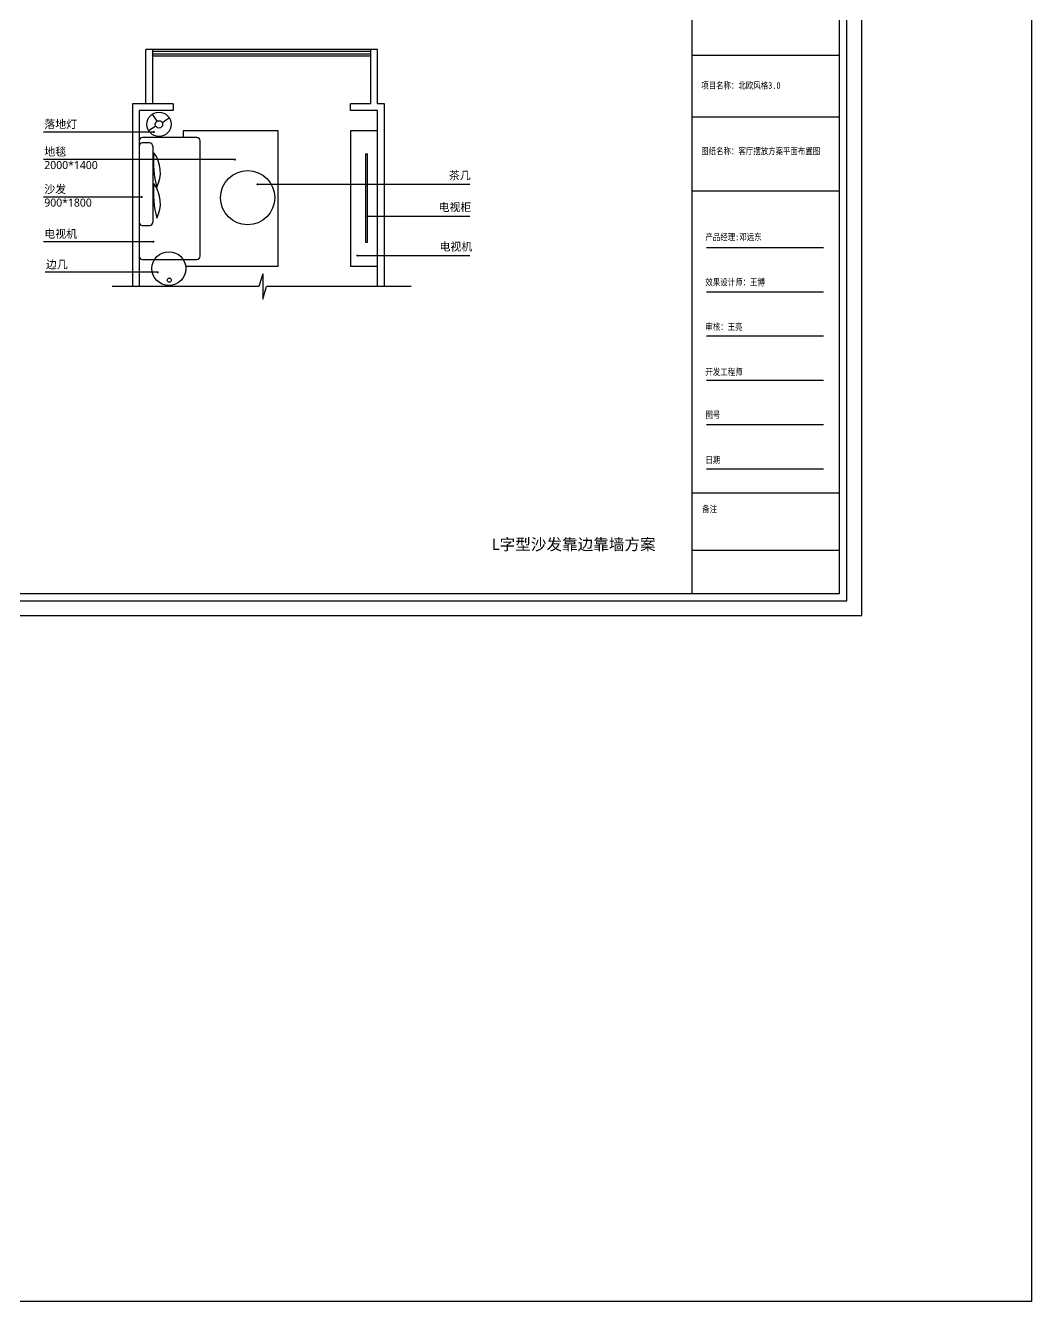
# Model space of a CAD drawing. Extents: x 96704 to 336282, y 34580 to 122302.
# Drawn here: x 321433 to 336282, y 71964 to 90798 of the extents above; entities that cross this region are included whole.
import ezdxf

# ---------------------------------------------------------------- set-up
doc = ezdxf.new("R2010")
doc.units = 0
doc.header["$LTSCALE"] = 1000
doc.header["$MEASUREMENT"] = 0
for name, color, linetype in [('PM-家具', 146, 'Continuous'), ('PUB_DIM', 3, 'Continuous'), ('PUB_TEXT', 7, 'Continuous'), ('WINDOW', 4, 'Continuous')]:
    doc.layers.add(name, color=color, linetype=linetype)
doc.styles.add('_TCH_DIM', font='SIMPLEX', dxfattribs={"bigfont": 'GBCBIG'})
doc.styles.get("Standard").update_dxf_attribs({"font": 'gbenor.shx', "bigfont": 'gbcbig.shx'})
doc.styles.add('WJ', font='', dxfattribs={"width": 0.8, "height": 135})
doc.styles.get('WJ').set_extended_font_data('FangSong_GB2312')
doc.dimstyles.new('ISO-25', dxfattribs={"dimtxt": 2.5, "dimasz": 2.5, "dimexe": 1.25, "dimexo": 0.625, "dimtad": 1, "dimtxsty": 'Standard', "dimcen": 2.5, "dimadec": 0, "dimazin": 0, "dimtfac": 1, "dimtmove": 0, "dimatfit": 3, "dimfxl": 1, "dimarcsym": 0})

# ---------------------------------------------------------------- blocks, each defined once
blk = doc.blocks.new('sofa1800')
at = {"layer": 'PM-家具'}
for p, q in [((322962, 89878), (322962, 88178)), ((323812, 89928), (323012, 89928)), ((323112, 89848), (323012, 89848)), ((323862, 88178), (323862, 89878)), ((322962, 89798), (322962, 88678)), ((323162, 89798), (323162, 88678)), ((323012, 88628), (323112, 88628)), ((323012, 88128), (323812, 88128))]:
    blk.add_line(p, q, dxfattribs=at)
for points in [[(323178, 89704, 0.095562), (323222, 89194, 0.287875)], [(323178, 89247, 0.095562), (323222, 88737, 0.287875)]]:
    blk.add_lwpolyline(points, format="xyb", close=True, dxfattribs=at)
for centre, start, end in [((323012, 89878), 90, 180), ((323012, 89798), 90, 180), ((323112, 89798), 0, 90), ((323812, 89878), 0, 90), ((323012, 88678), 180, 270), ((323112, 88678), 270, 0), ((323012, 88178), 180, 270), ((323812, 88178), 270, 0)]:
    blk.add_arc(centre, 50, start, end, dxfattribs=at)
blk = doc.blocks.new('图框2')
at = {"color": 251}
for p, q in [((25027, 493), (25027, 17757)), ((372, 493), (25027, 493))]:
    blk.add_line(p, q, dxfattribs=at)
for p, q in [((21376, 667), (21376, 17583)), ((24853, 667), (24853, 17583)), ((21376, 13356), (24853, 13356)), ((21376, 11898), (24853, 11898)), ((21376, 10159), (24853, 10159)), ((21714, 8821), (24478, 8821)), ((21714, 7778), (24478, 7778)), ((21714, 6735), (24478, 6735)), ((21714, 5691), (24478, 5691)), ((21714, 4648), (24478, 4648)), ((21714, 3605), (24478, 3605)), ((21376, 3039), (24853, 3039)), ((21376, 1686), (24853, 1686)), ((546, 667), (24853, 667))]:
    blk.add_line(p, q)
blk.add_lwpolyline([(-25, 145), (25375, 145), (25375, 18105), (-25, 18105)], close=True)
at = {"attachment_point": 1, "style": 'WJ'}
for s, insert, char_height, width in [('项目名称：北欧风格3.0', (21593, 12717), 156.48, 1903.64), ('{\\fSimSun|b0|i0|c134|p2;图纸名称：客厅摆放方案平面布置图}', (21593, 11170), 156.48, 3037.95), ('{\\fSimSun|b0|i0|c134|p2;产品经理:邓远东}', (21691, 9146), 156.48, 1903.64), ('{\\fSimSun|b0|i0|c134|p2;效果设计师：王博}', (21691, 8081), 156.48, 1955.7), ('{\\fSimSun|b0|i0|c134|p2;审核：王亮}', (21691, 7030), 156.48, 936.03), ('{\\fSimSun|b0|i0|c134|p2;开发工程师}', (21691, 5965), 156.48, 936.03), ('图号', (21691, 4955), 156.5, 936.03), ('日期', (21691, 3890), 156.5, 936.03), ('{\\fSimSun|b0|i0|c134|p2;备注}', (21616, 2734), 156.48, 1247.5)]:
    blk.add_mtext(s, dxfattribs=dict(at, insert=insert, char_height=char_height, width=width))

msp = doc.modelspace()

# ---------------------------------------------------------------- linework, layer by layer
for p, q in [((323211, 89644), (323211, 90444)), ((323311, 90444), (323211, 90444)), ((326631, 90444), (326531, 90444)), ((326631, 89644), (326631, 90444)), ((323311, 89644), (323311, 90344)), ((326531, 89644), (326531, 90344)), ((323011, 89644), (323011, 86944)), ((323611, 89644), (323011, 89644)), ((323111, 89544), (323111, 86944)), ((323611, 89544), (323111, 89544)), ((323611, 89644), (323611, 89544)), ((326231, 89544), (326231, 89644)), ((326531, 89644), (326231, 89644)), ((326631, 89544), (326231, 89544)), ((326731, 89644), (326631, 89644)), ((326631, 86944), (326631, 89544)), ((326731, 86944), (326731, 89644))]:
    msp.add_line(p, q)
msp.add_lwpolyline([(251742.5, 107343), (336281.5, 107343), (336281.5, 71963.5), (251742.5, 71963.5)], close=True)
at = {"layer": 'PM-家具'}
for p, q in [((326450.2, 88902.3), (326450.2, 87602.3)), ((326450.2, 88902.3), (326480.2, 88902.3)), ((326480.2, 87602.3), (326480.2, 88902.3)), ((326450.2, 87602.3), (326480.2, 87602.3))]:
    msp.add_line(p, q, dxfattribs=at)
at = {"layer": 'PM-家具', "color": 250}
for points in [[(323374.4, 89384.6), (323307.5, 89491.5)], [(323357.4, 89310.2), (323250.6, 89243.4)], [(323448.8, 89367.6), (323555.6, 89434.5)]]:
    msp.add_lwpolyline(points, dxfattribs=at)
at = {"layer": 'PM-家具'}
msp.add_lwpolyline([(323797.1, 87244), (325161, 87244), (325161, 89244), (323761, 89244), (323761, 89144)], dxfattribs=at)
msp.add_lwpolyline([(326231, 87244), (326631, 87244), (326631, 89244), (326231, 89244)], close=True, dxfattribs=at)
for centre, radius in [((323403.1, 89338.9), 180), ((324711, 88256), 400), ((323549.5, 87209.5), 250), ((323554.6, 87038.5), 30)]:
    msp.add_circle(centre, radius, dxfattribs=at)
at = {"layer": 'PM-家具', "color": 250}
msp.add_circle((323403.1, 89338.9), 54, dxfattribs=at)
at = {"layer": 'PUB_DIM'}
for p, q in [((324934.3, 87130.3), (324876.2, 86944)), ((324934.3, 87130.3), (324934.3, 86757.7)), ((324876.2, 86944), (322710.5, 86944)), ((324934.3, 86757.7), (324992.3, 86944)), ((327126.3, 86944), (324992.3, 86944))]:
    msp.add_line(p, q, dxfattribs=at)
at = {"layer": 'WINDOW'}
for p, q in [((326531, 90444), (323311, 90444)), ((323311, 90344), (323311, 90444)), ((326531, 90414), (323311, 90414)), ((326531, 90344), (326531, 90444)), ((326531, 90374), (323311, 90374)), ((326531, 90344), (323311, 90344))]:
    msp.add_line(p, q, dxfattribs=at)

# ---------------------------------------------------------------- block references
at = {"xscale": 0.6263055771723246, "yscale": 0.6263055771723246, "zscale": 0.6263055771723246}
msp.add_blockref('图框2', (317883.1, 81997.4), dxfattribs=at)
msp.add_blockref('sofa1800', (149.5, -783.5))

# ---------------------------------------------------------------- texts
at = {"layer": 'PUB_TEXT', "attachment_point": 1, "style": '_TCH_DIM'}
for s, insert, char_height, width in [('{\\fMicrosoft YaHei|b0|i0|c134|p34;落地灯}', (321710.3, 89400.4, 0), 118.156, 2014.837), ('{\\fMicrosoft YaHei|b0|i0|c134|p34;地毯\\P2000*1400}', (321710.3, 88993.9, 0), 118.156, 2014.837), ('{\\fMicrosoft YaHei|b0|i0|c134|p34;茶几}', (327681.9, 88643.6, 0), 118.156, 2014.837), ('{\\fMicrosoft YaHei|b0|i0|c134|p34;沙发\\P900*1800}', (321710.3, 88440.5, 0), 118.156, 2014.837), ('{\\fMicrosoft YaHei|b0|i0|c134|p34;电视柜}', (327529.9, 88174.1, 0), 118.156, 2014.837), ('{\\fMicrosoft YaHei|b0|i0|c134|p34;电视机}', (321710.3, 87781.5, 0), 118.156, 2014.837), ('{\\fMicrosoft YaHei|b0|i0|c134|p34;电视机}', (327543.4, 87592.6, 0), 118.156, 2014.837), ('{\\fMicrosoft YaHei|b0|i0|c134|p34;边几}', (321734.3, 87330, 0), 118.156, 2014.837), ('{\\fMicrosoft YaHei|b0|i0|c134|p34;L字型沙发靠边靠墙方案}', (328316.2, 83223.4, 0), 168.794, 2874.912)]:
    msp.add_mtext(s, dxfattribs=dict(at, insert=insert, char_height=char_height, width=width))

# ---------------------------------------------------------------- leaders
at = {"layer": 'PUB_DIM'}
for points in [[(323329.4, 89225.2, 0), (321697.6, 89225.2, 0)], [(324523.5, 88818.7, 0), (321697.6, 88818.7, 0)], [(324856.5, 88453.6, 0), (327989.7, 88453.6, 0)], [(323149.6, 88265.4, 0), (321697.6, 88265.4, 0)], [(326480.2, 87984.1, 0), (327989.7, 87984.1, 0)], [(323320.5, 87606.4, 0), (321697.6, 87606.4, 0)], [(326330.5, 87402.6, 0), (327989.7, 87402.6, 0)], [(323384.4, 87154.9, 0), (321721.6, 87154.9, 0)]]:
    msp.add_leader(points, dimstyle='ISO-25', override={"dimscale": 0, "dimasz": 120, "dimtad": 0, "dimldrblk": 'DotSmall', "dimfxl": 100, "dimfxlon": 1, "dimarcsym": 1}, dxfattribs=at)

doc.saveas('drawing.dxf')
